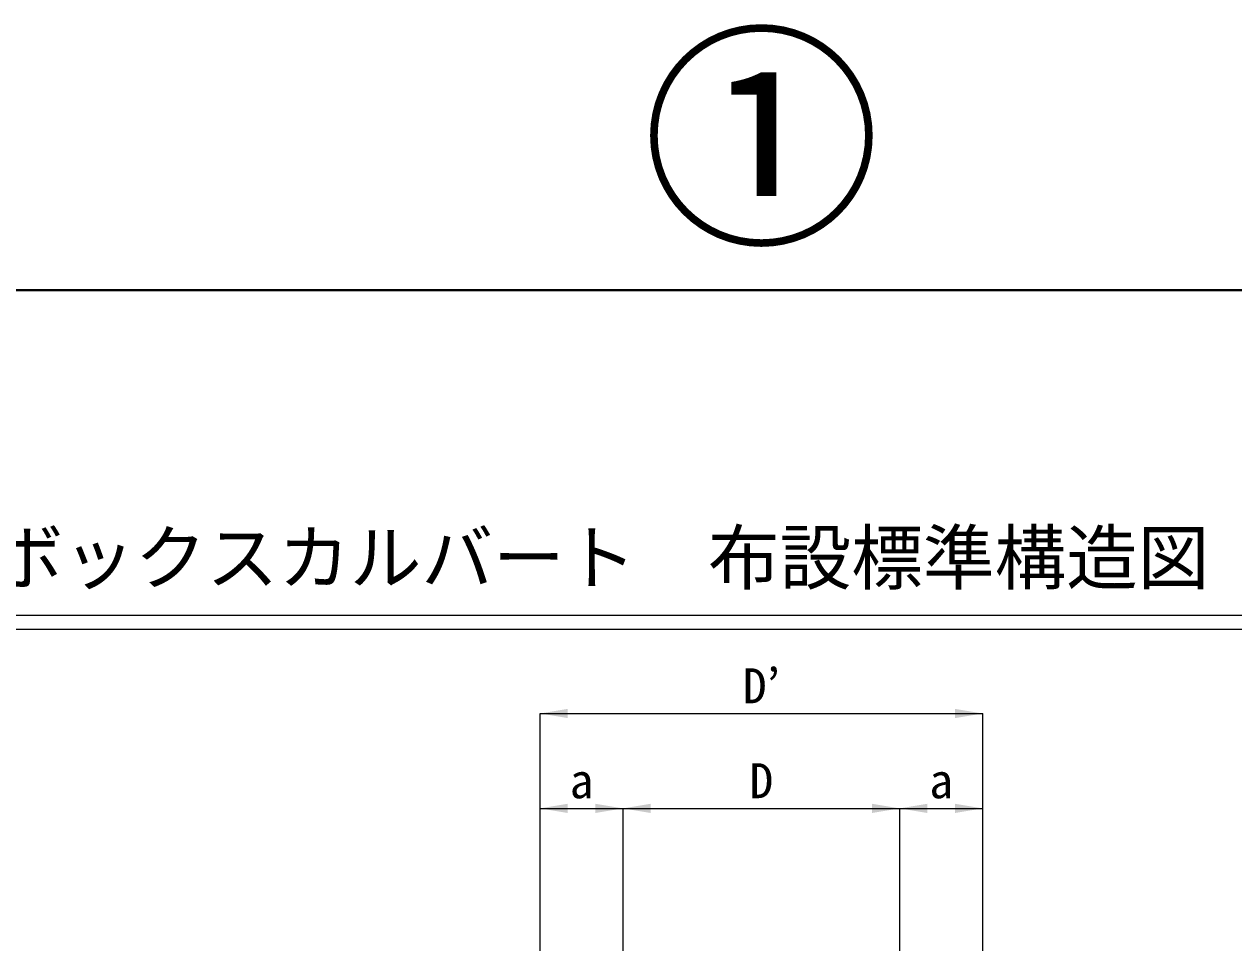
# Model space of a CAD drawing. Units: millimetres at full size; details may follow other scales. Extents: x 131935 to 135895, y 49480 to 55368.
# Drawn here: x 133116 to 134427, y 54363 to 55368 of the extents above; entities that cross this region are included whole.
import ezdxf
from ezdxf.enums import TextEntityAlignment as Align

# ---------------------------------------------------------------- set-up
doc = ezdxf.new("R2010")
doc.units = ezdxf.units.MM
doc.header["$LTSCALE"] = 30
for name, color, linetype, lineweight in [('図枠', 7, 'Continuous', 5), ('寸法線', 7, 'Continuous', 9), ('補助線', 7, 'Continuous', 13)]:
    doc.layers.add(name, color=color, linetype=linetype, lineweight=lineweight)
doc.styles.add('ＭＳ ゴシック', font='')
doc.styles.get('ＭＳ ゴシック').set_extended_font_data('MS Gothic')

# ---------------------------------------------------------------- blocks, each defined once
blk = doc.blocks.new('filled_arrow')
at = {"color": 0, "linetype": 'Continuous', "lineweight": -2}
blk.add_solid([(7.5, 1.25), (0, 0), (7.5, -1.25)], dxfattribs=at)

msp = doc.modelspace()

# ---------------------------------------------------------------- linework, layer by layer
at = {"layer": '図枠', "lineweight": 40}
msp.add_line((135795.08, 55079.62), (132035.08, 55079.62), dxfattribs=at)
at = {"layer": '図枠', "lineweight": 13}
for p, q in [((132665.08, 54727.12), (135165.08, 54727.12)), ((132665.08, 54712.12), (135165.08, 54712.12))]:
    msp.add_line(p, q, dxfattribs=at)
at = {"layer": '寸法線'}
for p, q in [((133675.07, 54620.61), (134155.08, 54620.61)), ((133675.07, 54363.34), (133675.07, 54620.61)), ((134155.08, 54363.34), (134155.08, 54620.61)), ((133675.07, 54517.71), (133765.07, 54517.71)), ((133675.07, 54363.34), (133675.07, 54517.71)), ((133765.07, 54363.34), (133765.07, 54517.71)), ((133765.07, 54517.71), (134065.07, 54517.71)), ((133765.07, 54363.34), (133765.07, 54517.71)), ((134065.07, 54363.34), (134065.07, 54517.71)), ((134065.07, 54517.71), (134155.08, 54517.71)), ((134065.07, 54363.34), (134065.07, 54517.71)), ((134155.08, 54363.34), (134155.08, 54517.71))]:
    msp.add_line(p, q, dxfattribs=at)

# ---------------------------------------------------------------- block references
at = {"layer": '寸法線', "xscale": 4, "yscale": 4}
for p in [(133675.07, 54620.61), (133675.07, 54517.71), (133765.07, 54517.71), (134065.07, 54517.71)]:
    msp.add_blockref('filled_arrow', p, dxfattribs=at)
at = {"layer": '寸法線', "xscale": 4, "yscale": 4, "rotation": 180}
for p in [(134155.08, 54620.61), (133765.07, 54517.71), (134065.07, 54517.71), (134155.08, 54517.71)]:
    msp.add_blockref('filled_arrow', p, dxfattribs=at)

# ---------------------------------------------------------------- texts
at = {"layer": '図枠', "style": 'ＭＳ ゴシック'}
msp.add_text('Ｙ.Ｔ.Ｃ\u3000ボックスカルバート\u3000布設標準構造図（横断Ｔ-25）S=1/20', height=56.96, dxfattribs=at).set_placement((133915.08, 54789.62), align=Align.MIDDLE_CENTER)
at = {"layer": '寸法線', "style": 'ＭＳ ゴシック'}
for s, p in [('D’', (133915.08, 54650.61)), ('D', (133915.07, 54547.71)), ('a', (133720.07, 54547.71)), ('a', (134110.08, 54547.71))]:
    msp.add_text(s, height=37.98, dxfattribs=at).set_placement(p, align=Align.MIDDLE_CENTER)
at = {"layer": '補助線', "color": 1, "style": 'ＭＳ ゴシック'}
msp.add_text('①', height=189.9, dxfattribs=at).set_placement((133915.08, 55338.62), align=Align.TOP_CENTER)

doc.saveas('drawing.dxf')
